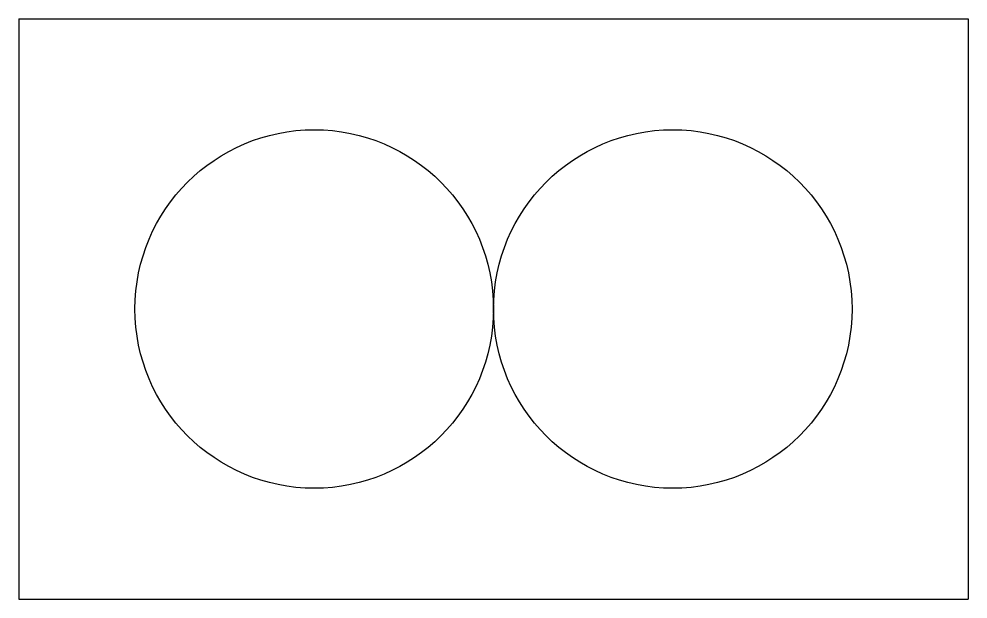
# Model space of a CAD drawing. Header units: millimetres. Extents: x 0 to 180, y 0 to 110.
import ezdxf

# ---------------------------------------------------------------- set-up
doc = ezdxf.new("R2010")
doc.units = ezdxf.units.MM
doc.layers.get('0').update_dxf_attribs({"color": 18, "lineweight": 25, "true_color": 0x000000})

msp = doc.modelspace()

# ---------------------------------------------------------------- linework, layer by layer
for p, q in [((0, 110), (180, 110)), ((0, 110), (0, 0)), ((180, 110), (180, 0)), ((0, 0), (0, 0)), ((0, 0), (180, 0)), ((100.54, 0.06), (100.54, 0.06))]:
    msp.add_line(p, q)
for centre in [(56, 55), (124, 55)]:
    msp.add_circle(centre, 34)

doc.saveas('drawing.dxf')
